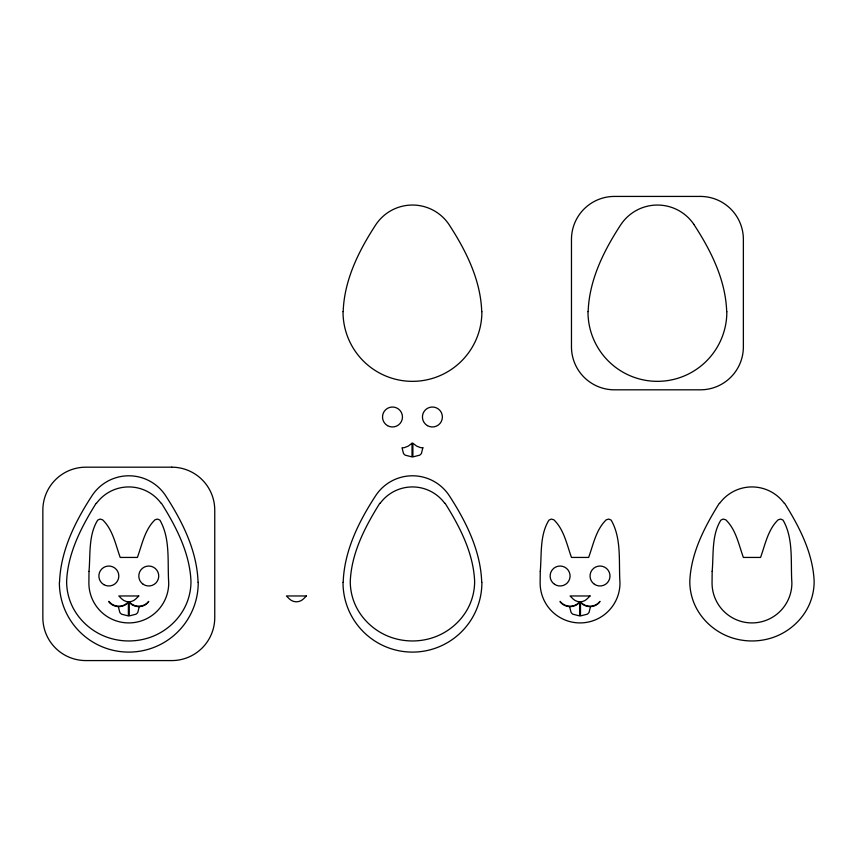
<?xml version="1.0" encoding="UTF-8"?>
<svg xmlns="http://www.w3.org/2000/svg" width="857" height="857" viewBox="0 0 857 857"><rect width="100%" height="100%" fill="white"/><g stroke="black" fill="none" stroke-linecap="round" stroke-linejoin="round"><path stroke-width="1.29" d="M59.54 582.364C60.568 550.655 75.33 521.131 92.417 495.1A43.996 43.996 0 0 1 165.23 495.067C182.23 521.163 197.067 550.644 198.063 582.364M343.186 311.605C344.214 279.896 358.976 250.383 376.062 224.341A43.996 43.996 0 0 1 448.875 224.32C465.887 250.405 480.713 279.885 481.709 311.605M343.186 582.364C344.214 550.655 358.976 521.131 376.062 495.1A43.996 43.996 0 0 1 448.875 495.067C465.887 521.163 480.713 550.644 481.709 582.364M588.159 311.605C589.177 279.896 603.939 250.383 621.036 224.341A43.996 43.996 0 0 1 693.838 224.32M139.209 606.799L137.806 612.359A6.781 6.781 0 0 1 136.059 614.18L129.236 615.926L129.236 602.225M590.473 606.799L589.07 612.359A6.781 6.781 0 0 1 587.313 614.18L580.489 615.926L580.489 602.225M96.134 503.284C81.372 526.916 67.757 553.108 66.621 581.507A57.033 57.033 0 0 0 69.021 597.865C74.891 617.715 91.828 633.344 111.689 638.669A64.886 64.886 0 0 0 145.915 638.669C165.776 633.344 182.712 617.715 188.583 597.865A57.033 57.033 0 0 0 190.982 581.507C189.847 553.108 176.231 526.916 161.47 503.284M379.78 503.284C365.018 526.916 351.402 553.108 350.267 581.507A57.033 57.033 0 0 0 352.666 597.865C358.537 617.715 375.473 633.344 395.345 638.669A64.886 64.886 0 0 0 429.561 638.669C449.422 633.344 466.358 617.715 472.228 597.865A57.033 57.033 0 0 0 474.639 581.507C473.493 553.108 459.888 526.916 445.115 503.284M719.302 503.284C704.54 526.916 690.913 553.108 689.789 581.507A57.033 57.033 0 0 0 692.188 597.865C698.059 617.715 714.995 633.344 734.856 638.669A64.886 64.886 0 0 0 769.072 638.669C788.943 633.344 805.88 617.715 811.75 597.865A57.033 57.033 0 0 0 814.15 581.507C813.014 553.108 799.399 526.916 784.637 503.284M128.379 601.807C123.312 607.924 113.702 607.549 108.839 601.378L108.839 601.818C113.852 608.224 123.794 608.224 128.807 601.818C133.746 608.309 144.458 608.266 148.764 601.378C143.901 607.549 134.292 607.924 129.236 601.807M579.632 601.807C574.565 607.924 564.956 607.549 560.103 601.378L560.103 601.818C565.117 608.224 575.047 608.224 580.06 601.818C584.999 608.309 595.711 608.266 600.018 601.378C595.165 607.549 585.556 607.924 580.489 601.807M693.806 224.341C710.892 250.383 725.654 279.896 726.682 311.605M569.648 606.799L571.051 612.359A6.781 6.781 0 0 0 572.808 614.18L579.632 615.926L579.632 602.235M118.395 606.799L119.798 612.359A6.781 6.781 0 0 0 121.555 614.18L128.379 615.926L128.379 602.235M726.843 311.605A69.428 69.428 0 0 1 657.415 381.344A69.428 69.428 0 0 1 587.988 311.605M719.548 503.466A40.054 40.054 0 0 1 784.391 503.466M481.88 311.605A69.428 69.428 0 0 1 412.453 381.344A69.428 69.428 0 0 1 343.025 311.605M481.88 582.353A69.428 69.428 0 0 1 412.453 652.102A69.428 69.428 0 0 1 343.025 582.353M380.026 503.466A40.054 40.054 0 0 1 444.869 503.466M96.38 503.466A40.054 40.054 0 0 1 161.223 503.466M198.224 582.353A69.428 69.428 0 0 1 128.807 652.102A69.428 69.428 0 0 1 59.379 582.353M88.999 571.394L88.882 583.006A39.925 39.925 0 0 0 128.807 622.921A39.925 39.925 0 0 0 168.722 583.006C167.297 562.235 170.629 538.828 159.905 520.135L157.559 519.063L154.999 519.803C144.779 529.605 142.058 544.57 137.399 557.436L120.205 557.436C115.556 544.57 112.824 529.605 102.604 519.803L100.044 519.063L97.698 520.135C88.325 535.154 90.521 554.404 88.999 571.394M540.264 571.394L540.135 583.006A39.925 39.925 0 0 0 580.06 622.921A39.925 39.925 0 0 0 619.986 583.006C618.55 562.235 621.893 538.828 611.17 520.135L608.824 519.063L606.253 519.803C596.033 529.605 593.312 544.57 588.652 557.436L571.469 557.436C566.809 544.57 564.077 529.605 553.868 519.803L551.297 519.063L548.951 520.135C539.578 535.154 541.785 554.404 540.264 571.394M712.167 571.394L712.049 583.006A39.925 39.925 0 0 0 751.964 622.921A39.925 39.925 0 0 0 791.889 583.006C790.465 562.235 793.796 538.828 783.073 520.135L780.727 519.063L778.167 519.803C767.947 529.605 765.215 544.57 760.566 557.436L743.373 557.436C738.713 544.57 735.992 529.605 725.772 519.803L723.212 519.063L720.866 520.135C711.492 535.154 713.688 554.404 712.167 571.394M422.855 447.772L421.462 453.342A6.792 6.792 0 0 1 419.705 455.163L412.881 456.91L412.881 443.208L416.62 446.09L420.369 447.568A10.134 10.134 0 0 0 422.855 447.772M138.78 595.969L135.856 598.893A9.984 9.984 0 0 1 121.748 598.893L118.823 595.969L138.78 595.969M306.388 595.969L303.474 598.893A9.984 9.984 0 0 1 289.355 598.893L286.431 595.969L306.388 595.969M590.044 595.969L587.12 598.893A9.984 9.984 0 0 1 573.001 598.893L570.076 595.969L590.044 595.969M412.024 443.219L408.275 446.101L404.536 447.579A10.134 10.134 0 0 1 402.04 447.783L403.443 453.342A6.781 6.781 0 0 0 405.2 455.163L412.024 456.91L412.024 443.219M700.394 196.424L614.437 196.424A42.979 42.979 0 0 0 571.469 239.403L571.469 346.849A42.979 42.979 0 0 0 614.437 389.817L700.394 389.817A42.979 42.979 0 0 0 743.373 346.849L743.373 239.403A42.979 42.979 0 0 0 700.394 196.424M171.786 467.183L85.829 467.183A42.979 42.979 0 0 0 42.85 510.151L42.85 617.597A42.979 42.979 0 0 0 85.829 660.576L171.786 660.576A42.979 42.979 0 0 0 214.753 617.597L214.753 510.151A42.979 42.979 0 0 0 171.786 467.183M427.418 425.64A9.984 9.984 0 0 0 442.394 416.995A9.984 9.984 0 0 0 427.418 408.35A9.984 9.984 0 0 0 427.418 425.64M387.503 425.64A9.984 9.984 0 0 0 402.469 416.995A9.984 9.984 0 0 0 387.503 408.35A9.984 9.984 0 0 0 387.503 425.64M594.426 584.27A9.984 9.984 0 0 0 609.97 576.718A9.984 9.984 0 0 0 595.658 567.034A9.984 9.984 0 0 0 594.426 584.27M554.5 584.27A9.984 9.984 0 0 0 570.055 576.718A9.984 9.984 0 0 0 555.743 567.034A9.984 9.984 0 0 0 554.5 584.27M143.173 584.27A9.984 9.984 0 0 0 158.716 576.718A9.984 9.984 0 0 0 144.405 567.034A9.984 9.984 0 0 0 143.173 584.27M103.858 584.645A9.984 9.984 0 0 0 118.823 576.011A9.984 9.984 0 0 0 103.858 567.366A9.984 9.984 0 0 0 103.858 584.645"/></g></svg>
